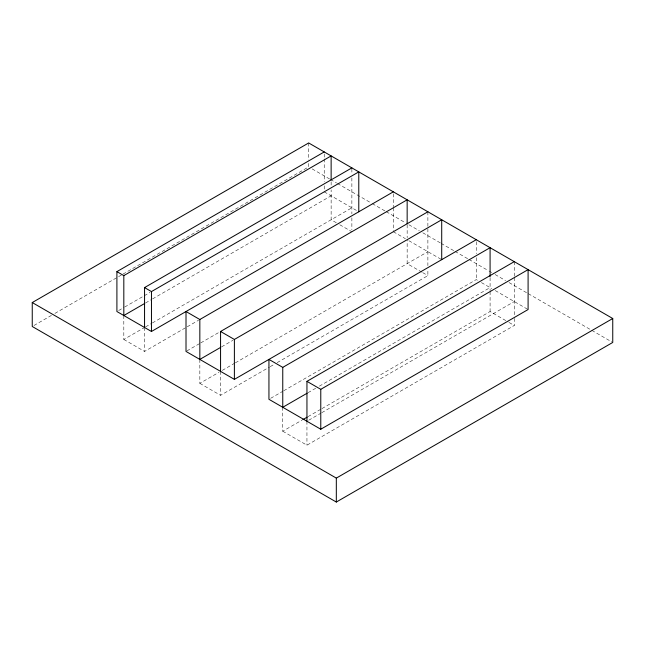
<?xml version="1.0" encoding="UTF-8"?>
<svg xmlns="http://www.w3.org/2000/svg" width="645" height="645" viewBox="0 0 645 645"><rect width="100%" height="100%" fill="white"/><g stroke="black" fill="none" stroke-linecap="round" stroke-linejoin="round"><path stroke-width="0.48" stroke-dasharray="3.23 2.42" d="M33.991 325.483L51.431 315.413M54.922 313.397L117.704 277.148M118.583 276.649L122.066 274.633M122.937 274.133L308.681 166.894L308.681 160.911M118.648 310.519L123.872 307.504M124.743 307.004L150.011 292.419M145.593 302.948L151.696 299.425M152.567 298.917L331.135 195.822M123.816 315.518L123.816 339.455L144.722 327.386M145.593 326.886L151.696 323.363M152.389 322.96L351.872 207.795M123.816 339.455L144.553 351.428L186.365 327.289M187.235 326.781L198.555 320.243M186.881 350.92L199.95 343.382M200.821 342.874L219.115 332.312M221.614 346.833L232.934 340.294M199.837 359.402L199.837 383.348L219.002 372.278M222.307 370.367L234.675 363.232M235.377 362.829L427.885 251.679M199.837 383.348L220.566 395.312L269.352 367.15M270.223 366.65L273.706 364.635M277.189 362.627L427.885 275.617L427.885 269.634M270.682 398.296L282.881 391.257M283.752 390.757L476.26 279.608L477.993 280.607M308.028 392.7L315.865 388.177M319.348 386.161L490.087 287.589M282.76 407.285L282.76 431.223L301.925 420.161M308.028 416.638L321.089 409.099M321.96 408.591L490.087 311.527L508.228 322M308.697 420.242L320.887 413.203M321.758 412.703L514.275 301.554M282.76 431.223L306.947 445.187L514.275 325.491L514.275 317.509M312.164 168.909L329.587 178.971M330.458 179.471L336.561 182.995M337.432 183.494L371.407 203.111M372.278 203.618L385.347 211.165M386.218 211.665L405.391 222.735M408.874 224.742L419.331 230.781M422.814 232.789L440.237 242.851M441.107 243.358L454.177 250.897M455.048 251.405L468.117 258.951M468.988 259.451L488.16 270.521M489.031 271.021L491.643 272.529M495.126 274.544L505.583 280.575M509.066 282.591L527.368 293.153M528.239 293.66L590.965 329.877M591.836 330.377L611.879 341.947M324.225 191.831L358.781 211.778M393.337 231.732L405.431 238.714M408.882 240.706L441.712 259.661M481.444 282.599L491.812 288.589M495.271 290.581L528.094 309.536M336.319 222.751L331.135 219.76L331.135 189.84M339.778 224.75L351.872 231.732M421.838 272.125L407.156 263.652L407.156 239.706M422.709 272.625L427.885 275.617M509.09 322.5L514.275 325.491M514.275 261.652L514.275 276.616M514.275 277.616L514.275 316.518M490.087 277.616L490.087 290.581M490.087 291.58L490.087 311.527M476.26 241.706L476.26 253.67M476.26 257.661L476.26 279.608M427.885 211.778L427.885 265.643M407.156 224.75L407.156 237.715M393.337 193.823L393.337 206.795M393.337 207.795L393.337 230.733M351.872 168.893L351.872 173.876M351.872 177.867L351.872 213.777M351.872 217.768L351.872 229.733M331.135 181.858L331.135 185.849M324.225 153.929L324.225 157.92M324.225 158.912L324.225 181.858M324.225 185.849L324.225 189.84M308.681 142.956L308.681 159.912M306.947 421.25L306.947 445.187M220.566 371.375L220.566 395.312M144.553 327.491L144.553 351.428"/><path stroke-width="0.97" d="M32.25 302.553L308.681 142.956L612.75 318.509L612.75 342.447L336.319 502.044L32.25 326.491L32.25 302.553L336.319 478.106L612.75 318.509M393.337 191.831L151.462 331.474L116.906 311.527L116.906 271.626L324.225 151.93M116.906 271.626L123.816 275.617L331.135 155.921L331.135 179.858M144.553 327.491L144.553 287.589L351.872 167.894M144.553 287.589L151.462 291.58L358.781 171.884L358.781 211.778M144.722 303.448L123.816 315.518L123.816 275.617M476.26 239.706L234.385 379.357L186.01 351.428L186.01 311.527L199.837 319.509L407.156 199.813L407.156 223.75M220.566 371.375L220.566 331.474L427.885 211.778M220.743 347.333L199.837 359.402L199.837 319.509M220.566 331.474L234.385 339.455L441.712 219.76L441.712 259.661M306.947 421.25L306.947 381.348L320.775 389.33L528.094 269.634L528.094 309.536L320.775 429.231L268.941 399.303L268.941 359.402L282.76 367.384L490.087 247.688L490.087 276.616M306.947 381.348L514.275 261.652M307.157 393.2L282.76 407.285L282.76 367.384M302.795 419.653L307.157 417.146M336.319 478.106L336.319 502.044M320.775 389.33L320.775 429.231M234.385 339.455L234.385 379.357M151.462 291.58L151.462 331.474"/></g></svg>
